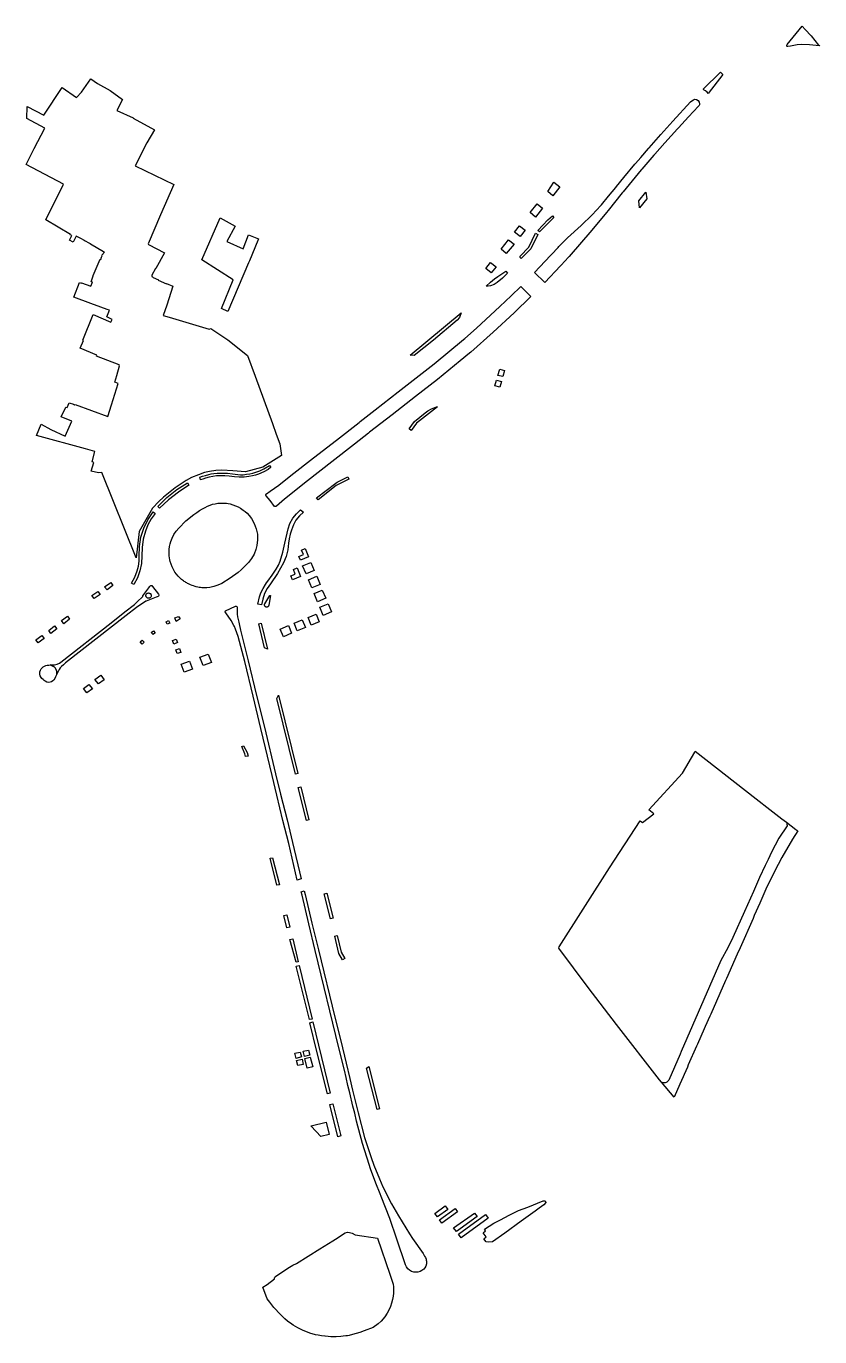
# Model space of a CAD drawing. Header units: millimetres. Extents: x 734061 to 736248, y 4017837 to 4020740.
# Drawn here: x 734991 to 735439, y 4017837 to 4018576 of the extents above; entities that cross this region are included whole.
import ezdxf

# ---------------------------------------------------------------- set-up
doc = ezdxf.new("R2010")
doc.units = ezdxf.units.MM
for name, color, linetype, true_color in [('Area Park', 9, 'Continuous', 0xc2aed4), ('bolvar', 143, 'Continuous', 0x3faae0), ('lachaki', 215, 'Continuous', 0xa953ac), ('park', 3, 'Continuous', 0x1ffa07)]:
    doc.layers.add(name, color=color, linetype=linetype, true_color=true_color)

msp = doc.modelspace()

# ---------------------------------------------------------------- linework, layer by layer
at = {"layer": 'Area Park'}
msp.add_lwpolyline([(735117.89, 4018298.21), (735119.48, 4018295.43), (735120.61, 4018292.43), (735121.25, 4018289.3), (735121.38, 4018286.1), (735121, 4018282.92), (735120.42, 4018280.71), (735119.34, 4018278.07), (735117.9, 4018275.61), (735116.12, 4018273.37), (735112.03, 4018269.28), (735110.32, 4018267.8), (735105.88, 4018264.48), (735101.13, 4018261.61), (735098.91, 4018260.56), (735096.57, 4018259.79), (735094.34, 4018259.35), (735092.68, 4018259.16), (735091.73, 4018259.16), (735090.98, 4018259.11), (735089.96, 4018259.16), (735089.19, 4018259.21), (735088.33, 4018259.33), (735087.61, 4018259.45), (735086.74, 4018259.69), (735086.06, 4018259.85), (735085.11, 4018260.18), (735084.4, 4018260.41), (735083.43, 4018260.78), (735082.81, 4018261.09), (735082.37, 4018261.28), (735081.76, 4018261.62), (735081.34, 4018261.84), (735080.85, 4018262.14), (735080.44, 4018262.39), (735079.96, 4018262.7), (735079.54, 4018263.02), (735079, 4018263.4), (735078.5, 4018263.79), (735078.05, 4018264.15), (735077.63, 4018264.51), (735077.24, 4018264.91), (735076.45, 4018265.68), (735075.51, 4018266.88), (735074.7, 4018267.96), (735073.95, 4018269.34), (735073.15, 4018270.85), (735072.59, 4018272.42), (735072.04, 4018274.02), (735071.86, 4018274.86), (735071.51, 4018277.18), (735071.4, 4018278.21), (735071.38, 4018279.64), (735071.41, 4018280.65), (735071.67, 4018282.44), (735072.04, 4018283.99), (735072.37, 4018285.3), (735073.11, 4018287.15), (735074.11, 4018289.16), (735075.36, 4018291.07), (735076.81, 4018292.83), (735080.91, 4018296.83), (735085.38, 4018300.42), (735087.14, 4018301.65), (735088.48, 4018302.61), (735090.31, 4018303.69), (735091.73, 4018304.46), (735093.07, 4018305.17), (735094.51, 4018305.72), (735095.88, 4018306.19), (735097.46, 4018306.55), (735098.91, 4018306.78), (735100.5, 4018306.92), (735102.55, 4018306.89), (735103.72, 4018306.78), (735104.8, 4018306.64), (735105.83, 4018306.44), (735107.43, 4018305.93), (735108.86, 4018305.4), (735110.31, 4018304.77), (735111.75, 4018304.04), (735113.25, 4018302.96), (735114.29, 4018302.08), (735115.4, 4018301.12), (735116.54, 4018299.85)], close=True, dxfattribs=at)
at = {"layer": 'bolvar'}
for points in [[(735428.52, 4018575.79), (735430.23, 4018573.86), (735433.64, 4018570.34), (735437.87, 4018565.16), (735438.56, 4018564.83), (735438.43, 4018564.65), (735432.68, 4018565.29), (735428.36, 4018565.48), (735425.87, 4018565.35), (735423.89, 4018564.99), (735421.98, 4018564.55), (735420.51, 4018564.26), (735420.24, 4018564.38), (735420.03, 4018564.61), (735419.95, 4018564.82), (735420.03, 4018565.13), (735420.12, 4018565.39)], [(735375.58, 4018537.87), (735374.93, 4018538.65), (735374.15, 4018539.3), (735373.27, 4018539.81), (735373.14, 4018539.88), (735373.01, 4018539.98), (735372.9, 4018540.08), (735372.8, 4018540.2), (735382.49, 4018549.91), (735383.92, 4018548.63)], [(735365.67, 4018533.06), (735366.37, 4018533.72), (735367.24, 4018534.3), (735368.02, 4018534.58), (735369.01, 4018534.45), (735369.9, 4018533.86), (735370.58, 4018533.05), (735370.7, 4018532.01), (735370.59, 4018531.48), (735370.42, 4018531.01), (735370.1, 4018530.71), (735364.41, 4018524.67), (735358.77, 4018518.57), (735358.26, 4018518.01), (735351.09, 4018509.98), (735345.46, 4018503.62), (735344.9, 4018503.04), (735338.22, 4018495.21), (735337.79, 4018494.73), (735327.57, 4018482.35), (735327.14, 4018481.85), (735319.09, 4018471.82), (735318.21, 4018470.69), (735309.91, 4018460.7), (735297.11, 4018446), (735296.7, 4018445.54), (735292.6, 4018441.12), (735292.18, 4018440.62), (735283.34, 4018431.24), (735277.64, 4018436.91), (735286.61, 4018446.48), (735287.12, 4018447), (735290.87, 4018451.04), (735291.36, 4018451.56), (735296.27, 4018456.44), (735303.97, 4018463.42), (735310.1, 4018469.36), (735314.93, 4018474.6), (735315.38, 4018475.09), (735319.4, 4018479.87), (735323.42, 4018484.86), (735323.83, 4018485.37), (735327.94, 4018490.43), (735334.24, 4018497.93), (735334.62, 4018498.32), (735337.55, 4018501.81), (735341.9, 4018506.84), (735342.3, 4018507.3), (735348.84, 4018514.73), (735355.58, 4018522.16)], [(735288.54, 4018487.76), (735291.9, 4018485.21), (735287.95, 4018480.2), (735285.08, 4018482.64)], [(735340.45, 4018482.17), (735341.06, 4018478.45), (735336.81, 4018473.33), (735336.54, 4018477.33)], [(735282.09, 4018473.18), (735278.11, 4018468.15), (735275.1, 4018470.7), (735279, 4018475.7)], [(735269.21, 4018463.19), (735272.28, 4018460.71), (735269.46, 4018457.13), (735266.28, 4018459.68)], [(735288.56, 4018467.84), (735280.43, 4018459.89), (735279.55, 4018460.68), (735285.03, 4018466.63), (735287.76, 4018468.84)], [(735262.93, 4018455.42), (735266.07, 4018452.89), (735261.64, 4018447.64), (735258.71, 4018450.01)], [(735270.14, 4018444.74), (735269.73, 4018445.1), (735269.65, 4018445.21), (735269.59, 4018445.34), (735269.54, 4018445.47), (735269.52, 4018445.62), (735269.52, 4018445.76), (735269.54, 4018445.9), (735269.58, 4018446.04), (735274.45, 4018451.24), (735278.13, 4018459.01), (735279.51, 4018458.4), (735275.48, 4018450.2)], [(735252.79, 4018442.64), (735252.79, 4018442.64), (735256.01, 4018440.1), (735253.15, 4018436.8), (735250.05, 4018439.18)], [(735261.43, 4018437.57), (735262.44, 4018436.51), (735259.44, 4018433.77), (735256.5, 4018431.21), (735254.84, 4018430.17), (735252.77, 4018429.35), (735251.5, 4018429.21), (735250.24, 4018429.27), (735252.84, 4018431.44), (735254.97, 4018433.31), (735256.96, 4018434.61)], [(735275.51, 4018423.42), (735266.1, 4018414.19), (735254.21, 4018403.18), (735241.59, 4018391.98), (735240.91, 4018391.42), (735235.72, 4018387.02), (735222.79, 4018376.63), (735210.43, 4018366.95), (735197.23, 4018356.68), (735184.57, 4018346.8), (735183.92, 4018346.29), (735176.01, 4018340.11), (735163.19, 4018330.14), (735149.51, 4018319.47), (735136.46, 4018309.11), (735131.97, 4018305.23), (735131.9, 4018305.13), (735131.81, 4018305.05), (735131.71, 4018304.98), (735131.6, 4018304.93), (735131.48, 4018304.89), (735131.35, 4018304.88), (735131.23, 4018304.89), (735131.11, 4018304.91), (735131, 4018304.96), (735130.89, 4018305.02), (735128.49, 4018308.31), (735126.19, 4018310.98), (735126.12, 4018311.11), (735126.06, 4018311.24), (735126.03, 4018311.38), (735126.02, 4018311.53), (735126.04, 4018311.67), (735126.07, 4018311.81), (735126.14, 4018311.95), (735126.22, 4018312.07), (735126.32, 4018312.17), (735128.51, 4018313.6), (735133.31, 4018317.04), (735140.04, 4018322.4), (735152.87, 4018332.32), (735165.81, 4018342.45), (735178.63, 4018352.41), (735179.26, 4018352.89), (735187.6, 4018359.38), (735200.7, 4018369.59), (735221.02, 4018385.44), (735237.46, 4018399.12), (735238.19, 4018399.73), (735244.86, 4018405.58), (735258.03, 4018417.68), (735264.33, 4018423.73), (735269.86, 4018429.02)], [(735236.29, 4018414.09), (735235.25, 4018411.57), (735233.92, 4018409.99), (735220.55, 4018398.68), (735209.68, 4018390.02), (735207.49, 4018390.21), (735236.29, 4018414.09)], [(735257.94, 4018382.43), (735260.66, 4018381.71), (735259.66, 4018378.18), (735256.96, 4018378.89)], [(735256.16, 4018376.28), (735258.97, 4018375.46), (735258.04, 4018372.21), (735255.26, 4018372.98)], [(735222.86, 4018361.2), (735210.94, 4018351.89), (735208.07, 4018347.81), (735206.86, 4018348.69), (735209.79, 4018352.92), (735215.98, 4018357.78), (735217.39, 4018358.87), (735219.4, 4018360.07), (735222.24, 4018361.24)], [(735128.11, 4018328), (735128.65, 4018327.25), (735128.63, 4018326.91), (735127.31, 4018325.89), (735124.85, 4018324.49), (735121.87, 4018323.24), (735120.12, 4018322.69), (735118.39, 4018322.29), (735116.48, 4018321.89), (735113.71, 4018321.52), (735112.3, 4018321.44), (735111.02, 4018321.46), (735108.27, 4018321.75), (735105.36, 4018322.12), (735102.79, 4018322.32), (735099.93, 4018322.32), (735098.22, 4018322.16), (735096.14, 4018321.86), (735094.01, 4018321.41), (735091.91, 4018320.9), (735090.36, 4018320.42), (735089.08, 4018320.02), (735088.8, 4018321.52), (735090.22, 4018322.02), (735091.95, 4018322.53), (735093.77, 4018322.99), (735095.22, 4018323.29), (735096.71, 4018323.51), (735098.46, 4018323.68), (735099.88, 4018323.83), (735102.78, 4018323.77), (735104.32, 4018323.7), (735107.27, 4018323.39), (735110.28, 4018322.95), (735111.69, 4018322.89), (735113.2, 4018322.89), (735115.11, 4018323.17), (735117, 4018323.46), (735118.6, 4018323.81), (735120.32, 4018324.29), (735122.55, 4018325.09), (735124.8, 4018326.11)], [(735172.25, 4018321.72), (735172.9, 4018320.38), (735165.64, 4018316.77), (735155.52, 4018308.76), (735154.52, 4018309.91), (735165.41, 4018318.17), (735166.2, 4018318.71)], [(735081.87, 4018318.38), (735082.54, 4018317.03), (735076.64, 4018313.11), (735071.07, 4018308.73), (735066.06, 4018304.09), (735064.98, 4018305.02), (735070.21, 4018309.96), (735075.8, 4018314.5)], [(735062.34, 4018301.89), (735063.55, 4018301.01), (735061.31, 4018297.95), (735059.47, 4018294.63), (735058.06, 4018291.11), (735056.83, 4018286.51), (735056.14, 4018281.8), (735056, 4018277.05), (735055.8, 4018272.82), (735054.96, 4018268.67), (735053.51, 4018264.69), (735051.47, 4018260.98), (735050.22, 4018261.72), (735052.02, 4018265.09), (735053.42, 4018268.65), (735054.14, 4018271.38), (735054.51, 4018274.18), (735054.54, 4018277.01), (735054.63, 4018282.34), (735055.49, 4018287.59), (735057.08, 4018292.67), (735059.38, 4018297.47)], [(735147.21, 4018301.75), (735144.92, 4018299.69), (735143.01, 4018297.28), (735141.52, 4018294.58), (735140.52, 4018291.66), (735139.65, 4018289.28), (735139.09, 4018286.8), (735138.85, 4018284.27), (735138.44, 4018280.47), (735137.49, 4018276.78), (735135.99, 4018273.27), (735132.52, 4018267.13), (735128.57, 4018261.3), (735126.83, 4018258.72), (735125.33, 4018255.82), (735124.22, 4018252.7), (735123.51, 4018249.48), (735121.4, 4018249.9), (735122.46, 4018254.03), (735122.76, 4018255.12), (735123.18, 4018256.19), (735124.41, 4018258.63), (735125.82, 4018260.97), (735126.43, 4018261.99), (735127.15, 4018262.94), (735129.65, 4018266.15), (735131.88, 4018269.54), (735133.09, 4018271.81), (735134.07, 4018274.18), (735135.62, 4018279.17), (735136.74, 4018284.28), (735138.52, 4018292.32), (735139.62, 4018295.41), (735141.2, 4018298.29), (735143.22, 4018300.89), (735145.63, 4018303.12)], [(735145.51, 4018274.78), (735144.65, 4018276.74), (735147.27, 4018277.88), (735146.19, 4018280.42), (735148.19, 4018281.3), (735150.08, 4018276.67)], [(735143.63, 4018270.31), (735145.53, 4018265.58), (735140.98, 4018263.68), (735140.12, 4018265.78), (735142.61, 4018266.81), (735141.59, 4018269.42)], [(735151.39, 4018273.42), (735153.32, 4018268.87), (735148.71, 4018266.98), (735146.76, 4018271.46)], [(735150.06, 4018263.7), (735154.68, 4018265.66), (735156.57, 4018261.03), (735151.97, 4018259.1)], [(735008.08, 4018210.45), (735008.12, 4018210.8), (735008.06, 4018211.64), (735007.86, 4018212.45), (735007.53, 4018213.22), (735007.06, 4018213.91), (735006.48, 4018214.52), (735005.81, 4018215.01), (735004.25, 4018215.61), (735005.44, 4018215.63), (735006.78, 4018215.73), (735008.27, 4018216.01), (735009.53, 4018216.59), (735010.4, 4018217.17), (735038.63, 4018239.32), (735046.48, 4018245.55), (735051.81, 4018249.78), (735053.46, 4018251.16), (735056.54, 4018254.26), (735056.6, 4018254.53), (735059.98, 4018259.16), (735060.42, 4018259.75), (735060.6, 4018259.96), (735060.95, 4018260.28), (735061.15, 4018260.39), (735061.3, 4018260.41), (735061.4, 4018260.4), (735061.62, 4018260.36), (735062.04, 4018259.86), (735065.45, 4018255.48), (735065.54, 4018255.12), (735065.53, 4018254.79), (735065.44, 4018254.48), (735065.23, 4018254.21), (735064.77, 4018254.04), (735064.04, 4018253.83), (735058.54, 4018251.55), (735058.37, 4018251.54), (735052.96, 4018247.93), (735047.28, 4018243.58), (735012.99, 4018216.73), (735011.75, 4018215.68), (735010.64, 4018214.67), (735010.03, 4018213.91), (735009.43, 4018213.04), (735008.61, 4018211.62)], [(735031.16, 4018257.09), (735032.53, 4018255.37), (735029.14, 4018253.01), (735027.75, 4018254.69)], [(735038.48, 4018262.07), (735039.75, 4018260.36), (735036.41, 4018258.04), (735035.03, 4018259.72)], [(735061.35, 4018254.66), (735061.32, 4018254.4), (735061.24, 4018254.15), (735061.13, 4018253.91), (735060.97, 4018253.7), (735060.79, 4018253.52), (735060.57, 4018253.37), (735060.33, 4018253.27), (735060.08, 4018253.21), (735059.81, 4018253.19), (735059.55, 4018253.22), (735059.3, 4018253.29), (735059.07, 4018253.41), (735058.86, 4018253.56), (735058.68, 4018253.75), (735058.53, 4018253.97), (735058.43, 4018254.21), (735058.36, 4018254.46), (735058.35, 4018254.72), (735058.37, 4018254.98), (735058.45, 4018255.23), (735058.56, 4018255.47), (735058.72, 4018255.68), (735058.91, 4018255.86), (735059.12, 4018256), (735059.36, 4018256.11), (735059.62, 4018256.17), (735059.88, 4018256.19), (735060.14, 4018256.16), (735060.39, 4018256.09), (735060.62, 4018255.97), (735060.83, 4018255.82), (735061.02, 4018255.63), (735061.16, 4018255.41), (735061.27, 4018255.17), (735061.33, 4018254.92)], [(735153.25, 4018255.9), (735157.71, 4018257.87), (735159.85, 4018253.27), (735155.16, 4018251.26)], [(735111.75, 4018235.25), (735116.01, 4018218), (735120.66, 4018198.37), (735125.17, 4018180.51), (735131.53, 4018154.19), (735134.24, 4018142.67), (735138.04, 4018128.33), (735141.11, 4018115.52), (735146, 4018094.92), (735143.75, 4018094.34), (735139.05, 4018114.92), (735135.64, 4018127.91), (735132.24, 4018142.11), (735129.5, 4018153.27), (735123.16, 4018179.85), (735118.83, 4018197.94), (735114.09, 4018217.62), (735110.43, 4018231.68), (735108.97, 4018235.72), (735108.25, 4018237.28), (735107.95, 4018237.94), (735106.38, 4018240.74), (735103.41, 4018245.07), (735103.02, 4018245.47), (735102.95, 4018245.78), (735103.04, 4018246.01), (735103.22, 4018246.21), (735108.94, 4018248.79), (735109.34, 4018248.74), (735109.54, 4018248.52), (735109.75, 4018248.2), (735109.82, 4018247.83), (735109.85, 4018245.79), (735109.85, 4018244.16), (735109.99, 4018242.83), (735110.3, 4018241.2), (735110.49, 4018240.46), (735110.68, 4018239.66), (735110.87, 4018238.86)], [(735125.41, 4018250.09), (735128.19, 4018254.85), (735128.57, 4018254.71), (735127.71, 4018249.27), (735127.66, 4018249.07), (735127.58, 4018248.88), (735127.46, 4018248.7), (735127.32, 4018248.55), (735127.16, 4018248.42), (735126.97, 4018248.33), (735126.78, 4018248.26), (735126.57, 4018248.23), (735126.37, 4018248.23), (735126.16, 4018248.27), (735125.97, 4018248.34), (735125.79, 4018248.44), (735125.62, 4018248.57), (735125.49, 4018248.72), (735125.38, 4018248.9), (735125.3, 4018249.09), (735125.25, 4018249.29), (735125.24, 4018249.5), (735125.26, 4018249.71), (735125.32, 4018249.91)], [(735161.08, 4018249.98), (735163.04, 4018245.52), (735158.4, 4018243.52), (735156.46, 4018248.11)], [(735014.01, 4018243.08), (735015.22, 4018241.42), (735011.95, 4018238.88), (735010.71, 4018240.62)], [(735069.7, 4018240), (735071.15, 4018240.63), (735071.76, 4018239.23), (735070.28, 4018238.56)], [(735074.69, 4018242.19), (735076.78, 4018242.93), (735077.59, 4018241.66), (735075.45, 4018240.16)], [(735141.91, 4018239.09), (735146.58, 4018240.99), (735148.33, 4018236.69), (735143.74, 4018234.82)], [(735149.8, 4018242.31), (735154.33, 4018244.19), (735156.13, 4018239.92), (735151.5, 4018238.02)], [(735006.71, 4018237.69), (735008.01, 4018235.95), (735004.72, 4018233.33), (735003.47, 4018235.07)], [(735061.32, 4018233.94), (735062.53, 4018234.85), (735063.57, 4018233.74), (735062.43, 4018232.73)], [(735123.42, 4018239.14), (735126.93, 4018224.5), (735125.29, 4018225.2), (735121.96, 4018238.72)], [(735134.1, 4018235.88), (735138.73, 4018237.8), (735140.54, 4018233.51), (735135.87, 4018231.54)], [(734999.52, 4018232.16), (735000.83, 4018230.49), (734997.52, 4018228.06), (734996.3, 4018229.78)], [(735056.25, 4018229.56), (735057.33, 4018228.39), (735056.19, 4018227.33), (735055.05, 4018228.59)], [(735073.3, 4018229.39), (735075.39, 4018230.13), (735076.12, 4018228.19), (735074.01, 4018227.37)], [(735077.32, 4018224.89), (735078.12, 4018222.72), (735076.04, 4018222.07), (735075.2, 4018224.13)], [(735088.84, 4018220), (735093.52, 4018221.72), (735095.28, 4018217.05), (735090.63, 4018215.31)], [(735008.12, 4018210.8), (735008.08, 4018210.45), (735007.71, 4018209.59), (735007.35, 4018208.83), (735006.89, 4018207.95), (735006.33, 4018207.16), (735005.75, 4018206.59), (735005.08, 4018206.18), (735004.21, 4018205.87), (735003.2, 4018205.77), (735002.33, 4018205.93), (735001.54, 4018206.38), (735000.87, 4018206.81), (735000.31, 4018207.32), (734999.65, 4018208.02), (734999.16, 4018208.61), (734998.68, 4018209.38), (734998.42, 4018210.04), (734998.4, 4018210.86), (734998.53, 4018211.81), (734998.84, 4018212.64), (734999.23, 4018213.33), (734999.76, 4018214), (735000.39, 4018214.58), (735001.09, 4018214.99), (735001.84, 4018215.29), (735002.68, 4018215.47), (735003.48, 4018215.56), (735004.25, 4018215.61), (735005.02, 4018215.31), (735005.81, 4018215.01), (735006.48, 4018214.52), (735007.06, 4018213.91), (735007.53, 4018213.22), (735007.87, 4018212.45), (735008.07, 4018211.64)], [(735078.16, 4018216.06), (735082.9, 4018217.82), (735084.69, 4018213.16), (735079.97, 4018211.46)], [(735026.17, 4018204.67), (735028.14, 4018202.14), (735025.06, 4018199.84), (735023.11, 4018202.24)], [(735029.6, 4018207.32), (735032.8, 4018209.76), (735034.71, 4018207.27), (735031.55, 4018204.91)], [(735133.09, 4018198.65), (735144.08, 4018154.33), (735142.64, 4018154.03), (735132.12, 4018196.7)], [(735113.45, 4018169.93), (735113.45, 4018169.93), (735115.51, 4018166.25), (735115.98, 4018164.24), (735114.51, 4018163.91), (735114.05, 4018165.58), (735112.4, 4018169.56)], [(735150.32, 4018128.2), (735148.89, 4018127.86), (735144.27, 4018146.55), (735145.74, 4018146.88)], [(735128.48, 4018106.57), (735129.81, 4018106.9), (735133.62, 4018091.63), (735132.24, 4018091.38)], [(735148.18, 4018086.15), (735152, 4018069.96), (735155.62, 4018054.94), (735164.94, 4018017.04), (735168.22, 4018003.66), (735171.29, 4017990.99), (735173.35, 4017982.5), (735174.94, 4017975.83), (735178.11, 4017963.1), (735181.71, 4017949.05), (735185.37, 4017937.82), (735186.93, 4017933.61), (735190.17, 4017925.77), (735191.96, 4017921.38), (735196.98, 4017911.66), (735200.87, 4017904.92), (735206.98, 4017894.73), (735208.73, 4017892.14), (735214.68, 4017883.78), (735215.2, 4017883), (735215.61, 4017882.27), (735216.05, 4017881.44), (735216.44, 4017880.6), (735216.55, 4017880.05), (735216.68, 4017879.32), (735216.68, 4017877.97), (735216.23, 4017876.54), (735215.67, 4017875.68), (735215.08, 4017874.97), (735214.57, 4017874.47), (735214, 4017874.09), (735213.03, 4017873.55), (735211.82, 4017873.22), (735210.66, 4017873.16), (735209.5, 4017873.25), (735208.23, 4017873.61), (735207.02, 4017874.24), (735206.09, 4017875.01), (735205.34, 4017876.12), (735204.81, 4017877.35), (735199.92, 4017891.8), (735195.95, 4017903.39), (735191.09, 4017915.82), (735190.52, 4017917.3), (735188.13, 4017923.44), (735185.05, 4017931.4), (735184.34, 4017933.98), (735180.55, 4017945.68), (735177.17, 4017958.43), (735176.12, 4017962.92), (735175.14, 4017966.77), (735173.38, 4017974.4), (735172.33, 4017978.55), (735171.28, 4017982.89), (735170.31, 4017987.07), (735167.12, 4017999.79), (735153.87, 4018054.52), (735150.25, 4018069.54), (735146.44, 4018085.7), (735145.86, 4018087.76), (735147.69, 4018088.2)], [(735160.43, 4018086.97), (735163.99, 4018072.8), (735162.49, 4018072.44), (735158.98, 4018086.63)], [(735137.83, 4018074.77), (735139.53, 4018067.72), (735137.86, 4018067.35), (735136.15, 4018074.29)], [(735166.29, 4018063), (735168.55, 4018053.61), (735170.59, 4018050), (735169.26, 4018049.35), (735167.25, 4018052.93), (735164.87, 4018062.67)], [(735141.19, 4018061.15), (735144.28, 4018048.28), (735143.09, 4018048.04), (735139.57, 4018060.73)], [(735144.86, 4018046.22), (735152.12, 4018015.95), (735150.72, 4018015.68), (735143.09, 4018045.82)], [(735152.6, 4018014.29), (735162.36, 4017974.19), (735160.72, 4017973.69), (735154.79, 4017997.67), (735150.84, 4018013.85)], [(735145.41, 4017997.27), (735146.14, 4017994.58), (735143.11, 4017993.78), (735142.42, 4017996.64)], [(735150.09, 4017998.46), (735150.76, 4017995.59), (735147.74, 4017994.86), (735147.09, 4017997.83)], [(735143.29, 4017992.63), (735143.29, 4017992.63), (735146.4, 4017993.31), (735147.15, 4017990.39), (735144.01, 4017989.65)], [(735148, 4017993.72), (735151.03, 4017994.53), (735152.44, 4017988.99), (735149.34, 4017988.22)], [(735184.14, 4017989.26), (735190.21, 4017965.24), (735188.73, 4017964.92), (735182.71, 4017988.27)], [(735162.15, 4017967.8), (735163.87, 4017968.18), (735168.24, 4017950), (735166.65, 4017949.59)], [(735151.58, 4017955.76), (735160.07, 4017957.71), (735161.72, 4017950.92), (735156.96, 4017949.67), (735151.58, 4017955.62)]]:
    msp.add_lwpolyline(points, close=True, dxfattribs=at)
at = {"layer": 'lachaki'}
for points in [[(735227.26, 4017910.55), (735228.67, 4017908.61), (735222.77, 4017904.42), (735221.38, 4017906.36)], [(735234.09, 4017907.13), (735225.3, 4017900.84), (735223.93, 4017902.68), (735232.75, 4017909.02)], [(735249.4, 4017897.38), (735254.72, 4017900.75), (735255.45, 4017901.15), (735258.45, 4017902.76), (735263.23, 4017905.38), (735268.49, 4017907.89), (735273.78, 4017909.93), (735282.48, 4017913.36), (735283.51, 4017913.39), (735283.89, 4017912.57), (735282.93, 4017911.23), (735280.31, 4017909.33), (735278.76, 4017908.2), (735277.88, 4017907.54), (735270.04, 4017901.88), (735260.93, 4017895.26), (735253.97, 4017890.39), (735251.38, 4017890.04), (735250.32, 4017890.28), (735248.93, 4017892), (735250.4, 4017893.11), (735248.64, 4017895.45), (735249.98, 4017896.51)], [(735243.77, 4017906.56), (735245.22, 4017904.59), (735233.48, 4017896.1), (735231.95, 4017898.17)], [(735249.95, 4017905.7), (735251.48, 4017903.61), (735236.12, 4017892.65), (735234.61, 4017894.67)]]:
    msp.add_lwpolyline(points, close=True, dxfattribs=at)
at = {"layer": 'park'}
for points in [[(734996.58, 4018345.02), (734999.3, 4018351.39), (735004.74, 4018348.33), (735012.69, 4018344.69), (735016.47, 4018353.02), (735010.53, 4018355.54), (735013.05, 4018360.99), (735013.82, 4018360.74), (735015.03, 4018363.46), (735017.49, 4018362.6), (735018.11, 4018362.27), (735018.35, 4018362.47), (735036.87, 4018355.64), (735039, 4018362.22), (735042.69, 4018374.41), (735040.82, 4018375.12), (735041.94, 4018378.79), (735041.83, 4018378.83), (735043.47, 4018384.2), (735043.25, 4018384.82), (735030.52, 4018389.76), (735030.67, 4018390.24), (735021.32, 4018394.2), (735023.12, 4018398.61), (735022.8, 4018398.76), (735028.61, 4018413.15), (735038.45, 4018408.95), (735039.31, 4018410.41), (735036.26, 4018411.89), (735037.75, 4018415.76), (735036.5, 4018416.14), (735032.97, 4018417.29), (735027.17, 4018419.49), (735017.64, 4018423.06), (735020.82, 4018431.25), (735021.84, 4018430.88), (735021.92, 4018431.11), (735027.31, 4018429.24), (735028.11, 4018431.37), (735027.42, 4018431.62), (735028.66, 4018435.05), (735028.55, 4018435.13), (735032.58, 4018444.44), (735032.82, 4018444.33), (735033.28, 4018445.61), (735033.72, 4018446.37), (735033.54, 4018446.62), (735034.88, 4018448.4), (735034.37, 4018448.58), (735026.98, 4018452.93), (735027.01, 4018453.04), (735023.57, 4018454.89), (735023.6, 4018454.99), (735021.57, 4018456.12), (735021.53, 4018456.06), (735019.03, 4018457.38), (735017.36, 4018454.07), (735015.14, 4018455.23), (735016.58, 4018457.73), (735015.68, 4018458.21), (735015.78, 4018458.42), (735001.89, 4018466.67), (735011.75, 4018486.78), (734990.78, 4018497.83), (734995.33, 4018506.83), (735001.36, 4018518.26), (734991.06, 4018523.79), (734991.4, 4018530.43), (735000.7, 4018525.65), (735011.04, 4018541.23), (735019.17, 4018535.54), (735021.95, 4018538.65), (735027.25, 4018546.04), (735031.09, 4018543.55), (735038.2, 4018539.54), (735045.2, 4018534.47), (735041.98, 4018528.3), (735051.15, 4018524.08), (735051.1, 4018523.99), (735063.2, 4018517.27), (735058.9, 4018509.96), (735052.32, 4018497.09), (735074.03, 4018486.54), (735066.55, 4018469.44), (735059.57, 4018453.06), (735059.7, 4018452.73), (735068.88, 4018448.07), (735063.91, 4018439.22), (735063.72, 4018439.2), (735061.69, 4018435.33), (735061.65, 4018435.26), (735061.62, 4018435.17), (735061.61, 4018435.09), (735061.61, 4018435), (735061.63, 4018434.91), (735061.66, 4018434.83), (735061.71, 4018434.75), (735061.76, 4018434.69), (735062.01, 4018434.56), (735062.43, 4018434.05), (735065.35, 4018432.83), (735065.32, 4018432.55), (735069.96, 4018430.58), (735070.01, 4018430.74), (735073.6, 4018429.25), (735070.09, 4018418.43), (735068.11, 4018412.72), (735071.45, 4018411.75), (735094.04, 4018404.93), (735094.89, 4018405.37), (735104.53, 4018398.96), (735115.65, 4018390.09), (735119.91, 4018378.49), (735129.66, 4018351.81), (735131.88, 4018345.78), (735133.91, 4018340.34), (735134.79, 4018333.72), (735124.24, 4018327.22), (735114.5, 4018324.58), (735107.4, 4018325.12), (735101.11, 4018325.47), (735097.77, 4018325.31), (735094.28, 4018324.64), (735091.42, 4018324.08), (735087.94, 4018322.9), (735084.01, 4018321.39), (735081.08, 4018319.56), (735074.83, 4018315.51), (735068.28, 4018310.27), (735065.66, 4018307.77), (735062.13, 4018303.96), (735054.46, 4018290.9), (735052.88, 4018276.09), (735033.55, 4018324.13), (735031.5, 4018323.93), (735027.47, 4018324.86), (735028.92, 4018329.77), (735027.95, 4018330.11), (735029.59, 4018336.03), (735024.32, 4018337.57)], [(735116.8, 4018443.58), (735116.3, 4018442.28), (735104.59, 4018414.95), (735100.94, 4018416.69), (735107.57, 4018432.82), (735089.97, 4018444.08), (735100.22, 4018467.81), (735108.69, 4018463.13), (735103.99, 4018454.3), (735113.14, 4018450.24), (735116.28, 4018458.22), (735121.86, 4018455.99), (735121.46, 4018454.99)], [(735417.15, 4018107.09), (735413.08, 4018099.23), (735408.09, 4018089.25), (735404.69, 4018081.33), (735401.6, 4018074.39), (735400.98, 4018072.65), (735393.72, 4018056.08), (735391.9, 4018052.48), (735385.96, 4018038.87), (735385.41, 4018037.72), (735377.04, 4018018.63), (735376.53, 4018017.61), (735373.91, 4018011.64), (735373.4, 4018010.49), (735369.63, 4018001.7), (735369.06, 4018000.62), (735364.32, 4017990.07), (735363.86, 4017988.84), (735361.98, 4017984.58), (735361.49, 4017983.4), (735359.56, 4017979.29), (735356.34, 4017971.92), (735349.21, 4017980.34), (735348.1, 4017981.58), (735323.78, 4018012.83), (735307.92, 4018033.77), (735291.27, 4018055.95), (735291.59, 4018056.61), (735319.92, 4018101.12), (735337.2, 4018127.63), (735338.47, 4018126.71), (735344.9, 4018131.73), (735342.08, 4018133.85), (735361.1, 4018154.65), (735368.06, 4018166.42), (735368.25, 4018166.93), (735402.65, 4018140.04), (735410.28, 4018134.02), (735417.08, 4018128.77), (735419.71, 4018126.95), (735425.08, 4018122.9), (735426.17, 4018122.12), (735423.18, 4018117.3)], [(735407.76, 4018102.55), (735404.62, 4018095.76), (735401.13, 4018087.87), (735396.03, 4018076.5), (735389.49, 4018061.91), (735386.72, 4018056.09), (735382.78, 4018048.95), (735360.29, 4017997.55), (735359.72, 4017996.11), (735353.42, 4017981.49), (735353.09, 4017981.07), (735352.71, 4017980.7), (735352.27, 4017980.4), (735351.79, 4017980.17), (735351.28, 4017980.02), (735350.75, 4017979.97), (735350.22, 4017980), (735349.7, 4017980.12), (735349.21, 4017980.34), (735348.1, 4017981.58), (735323.78, 4018012.83), (735307.92, 4018033.77), (735291.27, 4018055.95), (735291.59, 4018056.61), (735319.92, 4018101.12), (735337.2, 4018127.63), (735338.47, 4018126.71), (735344.9, 4018131.73), (735342.08, 4018133.85), (735361.1, 4018154.65), (735368.06, 4018166.42), (735368.25, 4018166.93), (735402.65, 4018140.04), (735410.28, 4018134.02), (735417.08, 4018128.77), (735419.71, 4018126.95), (735420.1, 4018124.95), (735415.43, 4018117.92), (735411.3, 4018110), (735409.37, 4018105.95)], [(735188.99, 4017892.36), (735196.04, 4017872.05), (735197.34, 4017868.21), (735197.76, 4017866.43), (735197.99, 4017864.85), (735198.07, 4017863.94), (735198.06, 4017861.31), (735197.88, 4017859.69), (735197.5, 4017857.7), (735196.96, 4017855.67), (735196.34, 4017853.93), (735195.6, 4017852.23), (735194.49, 4017850.15), (735193.05, 4017847.99), (735191.06, 4017845.62), (735189.36, 4017844.03), (735186.57, 4017842), (735181.49, 4017840.04), (735179.01, 4017839.21), (735174.97, 4017838.05), (735172.94, 4017837.55), (735171.98, 4017837.38), (735171.19, 4017837.25), (735169.56, 4017837.04), (735168.31, 4017836.92), (735165.68, 4017836.77), (735163.92, 4017836.76), (735162.64, 4017836.8), (735161.14, 4017836.89), (735159.48, 4017837.09), (735159.26, 4017837.11), (735157.4, 4017837.3), (735155.51, 4017837.59), (735153.98, 4017837.9), (735150.81, 4017838.77), (735148.47, 4017839.75), (735147, 4017840.34), (735145.9, 4017840.83), (735144.09, 4017841.74), (735141.49, 4017843.27), (735140.7, 4017843.8), (735138.28, 4017845.61), (735136.78, 4017846.9), (735134.22, 4017849.36), (735130.57, 4017853.31), (735128.21, 4017856.25), (735126.8, 4017858.18), (735124.21, 4017864.72), (735126.8, 4017866.22), (735130.9, 4017869.35), (735130.93, 4017869.85), (735131.12, 4017870.36), (735131.48, 4017870.81), (735138.49, 4017875.44), (735141.27, 4017877.09), (735143.26, 4017878.16), (735156.51, 4017886.42), (735158.86, 4017887.86), (735163.71, 4017890.85), (735165.27, 4017891.9), (735170.77, 4017895.42), (735172.1, 4017895.68), (735173.13, 4017895.66), (735174.67, 4017895.28), (735176.37, 4017894.25)]]:
    msp.add_lwpolyline(points, close=True, dxfattribs=at)

doc.saveas('drawing.dxf')
